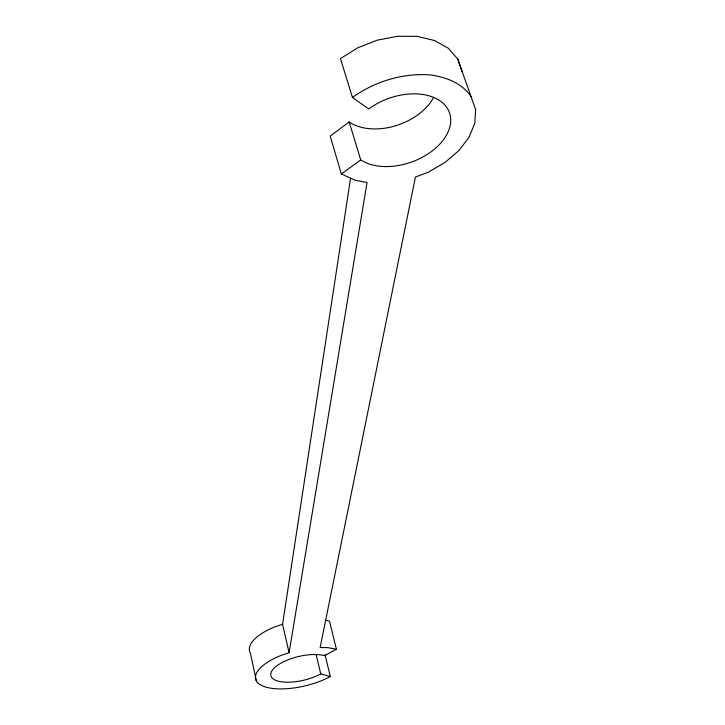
<?xml version="1.0" encoding="UTF-8"?>
<svg xmlns="http://www.w3.org/2000/svg" width="725" height="725" viewBox="0 0 725 725"><rect width="100%" height="100%" fill="white"/><g stroke="black" fill="none" stroke-linecap="round" stroke-linejoin="round"><path stroke-width="1.09" d="M325.017 654.603L330.31 676.543A46.763 18.197 -13.5 0 1 262.722 685.986A46.763 18.197 -13.5 0 1 281.083 655.409L289.094 652.717L282.569 624.261L350.538 178.422M289.094 652.717L367.058 182.455L355.422 180.353L341.357 173.982L330.201 136.092L349.178 121.972A51.538 34.356 -19.9 0 0 433.532 97.639M341.357 173.982L360.715 159.908A52.345 33.803 -19.6 0 0 431.747 151.289A52.345 33.803 -19.6 0 0 439.758 100.639A52.345 33.803 -19.6 0 0 368.762 108.968L352.441 97.476L340.451 58.616L357.751 47.814L377.308 40.156L397.635 36.25L417.183 36.386L434.474 40.5L448.277 48.222L457.665 58.897L475.618 109.457L474.802 123.241L469.03 137.279L458.798 150.655L444.869 162.536L428.176 172.242L415.434 177.045L320.133 647.507L327.555 647.606L336.409 649.192L329.503 621.089L325.108 620.228M352.441 97.476C374.961 81.408 402.737 72.826 430.451 74.938C446.174 77.095 462.106 83.167 471.25 96.86M336.409 649.192L324.583 655.699A31.175 12.126 -13.5 0 0 281.672 662.768A31.175 12.126 -13.5 0 0 277.829 681.047A31.175 12.126 -13.5 0 0 320.758 673.915L330.31 676.543M282.569 624.261L274.639 626.953A46.328 18.723 -13.4 0 0 250.333 652.998L256.396 681.002M457.665 58.897L462.106 71.693M349.178 121.972L360.715 159.908M316.2 654.811L320.758 673.915"/></g></svg>
